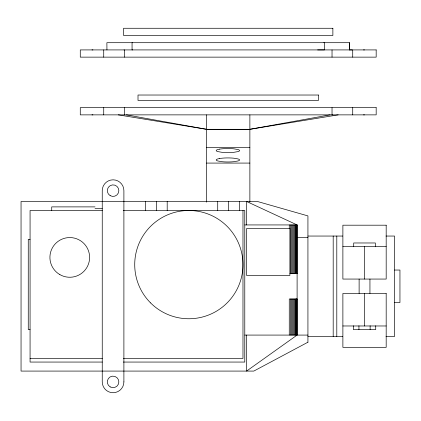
<?xml version="1.0" encoding="UTF-8"?>
<svg xmlns="http://www.w3.org/2000/svg" width="421" height="421" viewBox="0 0 421 421"><rect width="100%" height="100%" fill="white"/><g stroke="black" fill="none" stroke-linecap="round" stroke-linejoin="round"><path stroke-width="0.63" d="M106.939 49.92L106.887 42.7L349.546 42.7L349.546 49.92M349.367 42.7L349.367 49.92L351.972 49.92M330.064 114.87L249.874 129.305L206.574 129.305L118.306 114.87M338.142 114.87L249.874 129.305L249.874 114.87M132.599 42.7L132.062 42.7L132.062 49.92L132.599 49.915M363.544 49.92L364.449 49.915M91.999 114.87L92.904 114.87M317.634 49.92L324.386 49.92L324.386 42.7L323.854 42.7M206.574 129.394L249.874 129.394L249.874 202.164M206.574 147.439L249.874 147.439M206.574 163.08L249.874 163.08M95.025 206.89L51.725 206.89L51.725 210.5M95.025 208.695L102.245 208.695M102.356 210.5L30.07 210.5L30.07 362.06L102.298 362.06M123.237 210.5L244.78 210.5L244.78 362.06L123.311 362.06M244.78 224.935L297.105 224.935L297.105 335.079L246.585 371.08L246.585 335.079M307.93 236.049L342.705 236.049M386.01 236.049L394.535 236.049L394.535 336.505L386.01 336.505M297.105 237.481L307.93 237.481M30.07 239.365L28.265 239.365L28.265 329.58L30.07 329.58M342.883 246.585L386.183 246.585M394.535 270.04L399.95 270.04L399.95 302.515L394.535 302.515M289.916 273.65L297.105 273.65M297.105 298.994L289.264 298.994L289.264 335.079M342.883 325.975L386.183 325.975M244.78 335.079L307.93 335.079M307.93 336.505L342.705 336.505M30.07 358.45L102.356 358.45M123.385 358.45L242.975 358.45L242.975 210.5M91.999 49.92L92.904 49.92M363.544 114.87L364.449 114.87M124.042 49.92L124.416 49.92L124.416 57.135M332.406 114.87L332.032 114.87L332.032 107.655M126.384 114.87L206.574 129.305M297.105 224.935L246.585 201.475L246.585 224.935M375.721 325.791L375.721 329.58L353.345 329.58L353.345 325.791M375.358 246.764L375.358 242.975L353.708 242.975L353.708 246.764M370.127 325.791L370.127 329.58M369.943 279.102L369.943 293.458M364.533 246.585L364.533 279.06M364.533 293.495L364.533 325.975M359.118 279.102L359.118 293.458M358.939 325.791L358.939 329.58M352.719 49.92L352.719 57.135M352.719 107.655L352.719 114.87M336.8 236.049L336.8 336.505M333.19 236.049L333.19 336.505M332.032 49.92L332.032 57.135M297.026 224.935L297.026 273.65M297.026 298.994L297.026 335.079M296.8 224.935L296.8 273.65M296.8 298.994L296.8 335.079M296.421 224.935L296.421 273.65M296.421 298.994L296.421 335.079M295.895 224.935L295.895 273.65M295.895 298.994L295.895 335.079M295.242 224.935L295.242 273.65M295.242 298.994L295.242 335.079M294.463 224.935L294.463 273.65M294.463 298.994L294.463 335.079M293.574 224.935L293.574 273.65M293.574 298.994L293.574 335.079M292.595 224.935L292.595 273.65M292.595 298.994L292.595 335.079M291.537 224.935L291.537 273.65M291.537 298.994L291.537 335.079M290.422 224.935L290.422 273.65M290.422 298.994L290.422 335.079M289.264 224.935L289.264 228.829M239.37 201.475L239.37 210.5M228.545 201.475L228.545 210.5M217.715 201.475L217.715 210.5M206.574 114.87L206.574 202.164M167.195 201.475L167.195 210.5M156.37 201.475L156.37 210.5M145.545 201.475L145.545 210.5M124.416 107.655L124.416 114.87M103.729 49.92L103.729 57.135M103.729 107.655L103.729 114.87M307.93 342.21L253.805 371.08L21.05 371.08L21.05 201.475L257.41 201.475L307.93 215.91L307.93 342.21M219.609 149.129L217.746 149.55A12.051 2.058 0 0 0 217.746 151.581L222.041 152.328A11.583 1.979 0 0 0 233.766 152.328L238.06 151.581A12.051 2.058 0 0 0 238.06 149.55L233.766 148.808A11.583 1.979 0 0 0 222.041 148.808L219.609 149.129M219.609 158.512L217.746 158.933A12.051 2.058 0 0 0 217.746 160.964L222.041 161.711A11.583 1.979 0 0 0 233.766 161.711L238.06 160.964A12.051 2.058 0 0 0 238.06 158.933L233.766 158.191A11.583 1.979 0 0 0 222.041 158.191L219.609 158.512M332.874 28.27L123.574 28.27L123.574 35.485L332.874 35.485L332.874 28.27M376.174 49.915L80.274 49.92L80.274 57.135L376.174 57.135L376.174 49.915M318.439 95.025L138.009 95.025L138.009 100.435L318.439 100.435L318.439 95.025M376.174 107.655L80.274 107.655L80.274 114.87L376.174 114.87L376.174 107.655M386.183 225.193L342.883 225.193L342.883 279.06L386.183 279.06L386.183 225.193M289.89 228.54L246.585 228.54L246.585 275.455L289.89 275.455L289.89 228.54M386.183 293.495L342.883 293.495L342.883 347.362L386.183 347.362L386.183 293.495M123.895 381.905L123.895 190.65A10.825 10.825 0 0 0 113.07 179.825A10.825 10.825 0 0 0 102.245 190.65L102.245 381.905A10.825 10.825 0 0 0 113.07 392.73A10.825 10.825 0 0 0 123.895 381.905M110.181 195.649A5.773 5.773 0 0 0 118.843 190.65A5.773 5.773 0 0 0 110.181 185.65A5.773 5.773 0 0 0 110.181 195.649M110.181 386.904A5.773 5.773 0 0 0 118.843 381.905A5.773 5.773 0 0 0 110.181 376.906A5.773 5.773 0 0 0 110.181 386.904M59.84 274.597A19.845 19.845 0 0 0 89.615 257.41A19.845 19.845 0 0 0 59.84 240.223A19.845 19.845 0 0 0 59.84 274.597M150.576 302.904A54.13 54.13 0 0 0 241.133 278.639A54.13 54.13 0 0 0 174.841 212.342A54.13 54.13 0 0 0 150.576 302.904"/></g></svg>
